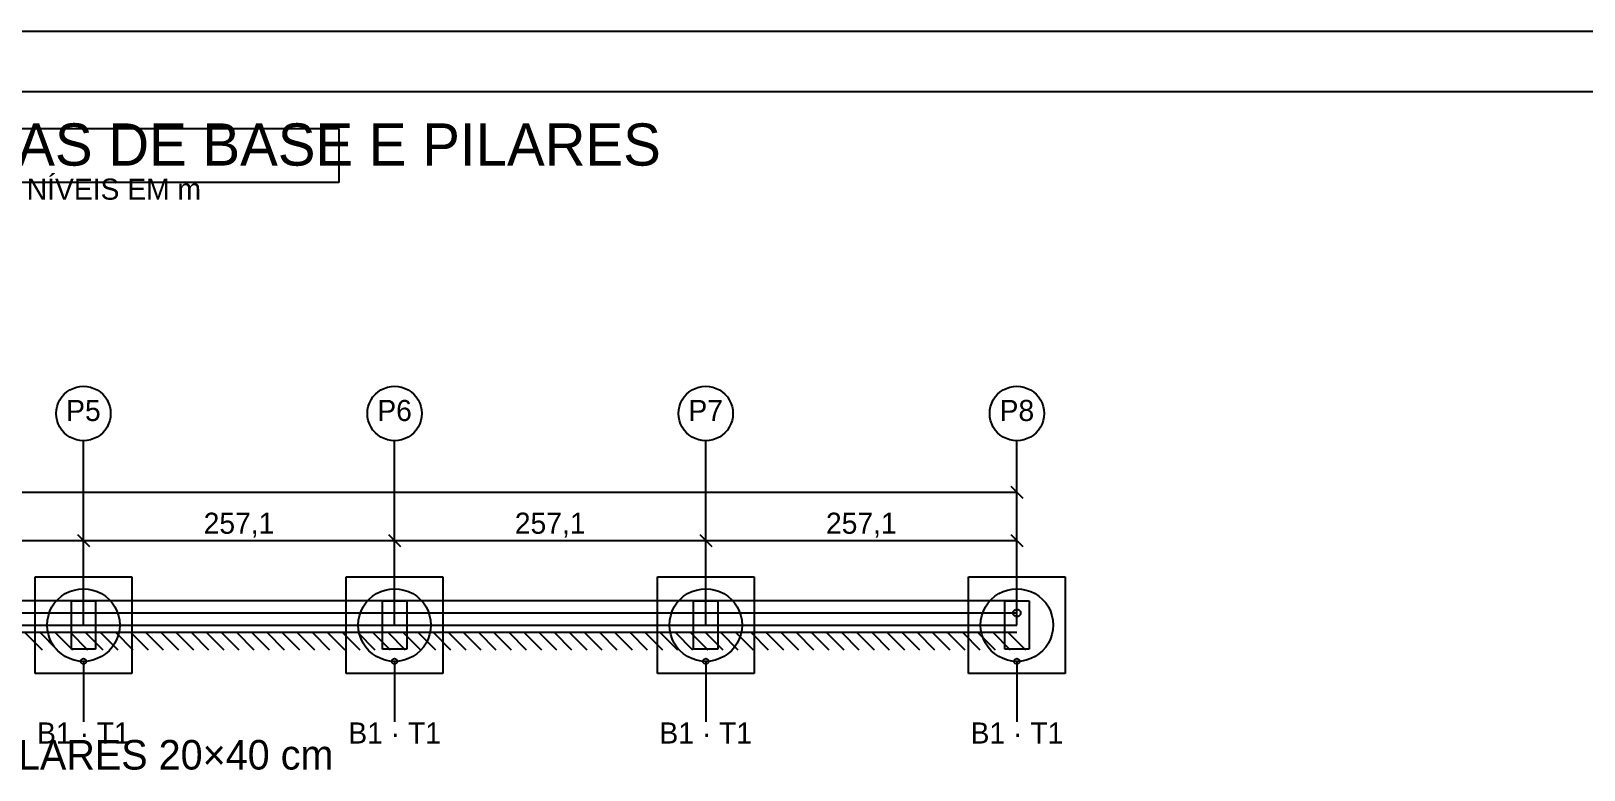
# Model space of a CAD drawing. Header units: millimetres. Extents: x 0 to 3648, y 0 to 594.
# Drawn here: x 233.1 to 489.7, y 471.8 to 594 of the extents above; entities that cross this region are included whole.
import ezdxf
from ezdxf.enums import TextEntityAlignment as Align

# ---------------------------------------------------------------- set-up
doc = ezdxf.new("R2010")
doc.units = ezdxf.units.MM
for name, color, linetype in [('ARMADURAS', 1, 'CONTINUOUS'), ('COTAS', 4, 'CONTINUOUS'), ('DESENHOS', 7, 'CONTINUOUS'), ('EIXOS', 6, 'CONTINUOUS'), ('FORMAS', 7, 'CONTINUOUS'), ('MOLDURA', 7, 'CONTINUOUS'), ('TEXTOS', 2, 'CONTINUOUS')]:
    doc.layers.add(name, color=color, linetype=linetype)

msp = doc.modelspace()

# ---------------------------------------------------------------- linework, layer by layer
at = {"layer": 'ARMADURAS'}
for p, q in [((239.71428, 499.73883), (243.71429, 499.73883)), ((239.71428, 491.73883), (239.71428, 499.73883)), ((243.71429, 499.73883), (243.71429, 491.73883)), ((291.14286, 499.73883), (295.14285, 499.73883)), ((291.14286, 491.73883), (291.14286, 499.73883)), ((295.14285, 499.73883), (295.14285, 491.73883)), ((342.57143, 499.73883), (346.57142, 499.73883)), ((342.57143, 491.73883), (342.57143, 499.73883)), ((346.57142, 499.73883), (346.57142, 491.73883)), ((393.99999, 499.73883), (397.99999, 499.73883)), ((393.99999, 491.73883), (393.99999, 499.73883)), ((397.99999, 499.73883), (397.99999, 491.73883)), ((243.71429, 491.73883), (239.71428, 491.73883)), ((295.14285, 491.73883), (291.14286, 491.73883)), ((346.57142, 491.73883), (342.57143, 491.73883)), ((397.99999, 491.73883), (393.99999, 491.73883))]:
    msp.add_line(p, q, dxfattribs=at)
at = {"layer": 'COTAS'}
for p, q in [((395, 518.73883), (397.00001, 516.73882)), ((36, 517.73883), (396.00001, 517.73883)), ((190.28572, 509.73882), (241.71429, 509.73882)), ((240.7143, 510.73883), (242.7143, 508.73883)), ((240.7143, 510.73883), (242.7143, 508.73883)), ((241.71429, 509.73882), (293.14287, 509.73882)), ((292.14287, 510.73883), (294.14288, 508.73883)), ((292.14287, 510.73883), (294.14288, 508.73883)), ((293.14287, 509.73882), (344.57144, 509.73882)), ((343.57143, 510.73883), (345.57145, 508.73883)), ((343.57143, 510.73883), (345.57145, 508.73883)), ((344.57144, 509.73882), (396.00001, 509.73882)), ((395, 510.73883), (397.00001, 508.73883)), ((241.71429, 489.73882), (241.71429, 479.73882)), ((293.14287, 489.73882), (293.14287, 479.73882)), ((344.57144, 489.73882), (344.57144, 479.73882)), ((396.00001, 489.73882), (396.00001, 479.73882))]:
    msp.add_line(p, q, dxfattribs=at)
at = {"layer": 'DESENHOS'}
for p, q in [((148.05129, 577.89267), (283.94872, 577.89267)), ((283.94872, 577.89267), (283.94872, 568.91831)), ((283.94872, 568.91831), (148.05129, 568.91831))]:
    msp.add_line(p, q, dxfattribs=at)
at = {"layer": 'EIXOS'}
for p, q in [((238.1442, 533.47826), (238.53231, 533.92081)), ((238.53231, 533.92081), (238.97486, 534.30892)), ((238.97486, 534.30892), (239.4643, 534.63594)), ((239.4643, 534.63594), (239.99222, 534.89628)), ((239.99222, 534.89628), (240.54961, 535.08549)), ((240.54961, 535.08549), (241.12693, 535.20033)), ((241.12693, 535.20033), (241.71429, 535.23883)), ((241.71429, 535.23883), (242.30167, 535.20033)), ((242.30167, 535.20033), (242.87898, 535.08549)), ((242.87898, 535.08549), (243.43637, 534.89628)), ((243.43637, 534.89628), (243.9643, 534.63594)), ((243.9643, 534.63594), (244.45372, 534.30892)), ((244.45372, 534.30892), (244.89627, 533.92081)), ((244.89627, 533.92081), (245.28438, 533.47826)), ((289.57275, 533.47826), (289.96087, 533.92081)), ((289.96087, 533.92081), (290.40343, 534.30892)), ((290.40343, 534.30892), (290.89287, 534.63594)), ((290.89287, 534.63594), (291.42077, 534.89628)), ((291.42077, 534.89628), (291.97817, 535.08549)), ((291.97817, 535.08549), (292.5555, 535.20033)), ((292.5555, 535.20033), (293.14287, 535.23883)), ((293.14287, 535.23883), (293.73022, 535.20033)), ((293.73022, 535.20033), (294.30755, 535.08549)), ((294.30755, 535.08549), (294.86494, 534.89628)), ((294.86494, 534.89628), (295.39288, 534.63594)), ((295.39288, 534.63594), (295.88229, 534.30892)), ((295.88229, 534.30892), (296.32484, 533.92081)), ((296.32484, 533.92081), (296.71296, 533.47826)), ((341.00135, 533.47826), (341.38944, 533.92081)), ((341.38944, 533.92081), (341.83199, 534.30892)), ((341.83199, 534.30892), (342.32143, 534.63594)), ((342.32143, 534.63594), (342.84937, 534.89628)), ((342.84937, 534.89628), (343.40676, 535.08549)), ((343.40676, 535.08549), (343.98406, 535.20033)), ((343.98406, 535.20033), (344.57144, 535.23883)), ((344.57144, 535.23883), (345.15882, 535.20033)), ((345.15882, 535.20033), (345.73612, 535.08549)), ((345.73612, 535.08549), (346.29351, 534.89628)), ((346.29351, 534.89628), (346.82145, 534.63594)), ((346.82145, 534.63594), (347.31085, 534.30892)), ((347.31085, 534.30892), (347.75341, 533.92081)), ((347.75341, 533.92081), (348.14153, 533.47826)), ((392.42992, 533.47826), (392.81804, 533.92081)), ((392.81804, 533.92081), (393.26059, 534.30892)), ((393.26059, 534.30892), (393.75, 534.63594)), ((393.75, 534.63594), (394.27794, 534.89628)), ((394.27794, 534.89628), (394.83533, 535.08549)), ((394.83533, 535.08549), (395.41263, 535.20033)), ((395.41263, 535.20033), (396.00001, 535.23883)), ((396.00001, 535.23883), (396.58738, 535.20033)), ((396.58738, 535.20033), (397.16468, 535.08549)), ((397.16468, 535.08549), (397.72207, 534.89628)), ((397.72207, 534.89628), (398.25001, 534.63594)), ((398.25001, 534.63594), (398.73942, 534.30892)), ((398.73942, 534.30892), (399.18197, 533.92081)), ((399.18197, 533.92081), (399.57009, 533.47826)), ((237.21429, 530.73883), (237.25279, 531.32619)), ((237.25279, 531.32619), (237.36763, 531.9035)), ((237.36763, 531.9035), (237.55684, 532.4609)), ((237.55684, 532.4609), (237.81718, 532.98882)), ((237.81718, 532.98882), (238.1442, 533.47826)), ((245.28438, 533.47826), (245.6114, 532.98882)), ((245.6114, 532.98882), (245.87175, 532.4609)), ((245.87175, 532.4609), (246.06096, 531.9035)), ((246.06096, 531.9035), (246.17579, 531.32619)), ((246.17579, 531.32619), (246.21429, 530.73883)), ((288.64286, 530.73883), (288.68136, 531.32619)), ((288.68136, 531.32619), (288.7962, 531.9035)), ((288.7962, 531.9035), (288.98541, 532.4609)), ((288.98541, 532.4609), (289.24573, 532.98882)), ((289.24573, 532.98882), (289.57275, 533.47826)), ((296.71296, 533.47826), (297.03998, 532.98882)), ((297.03998, 532.98882), (297.30034, 532.4609)), ((297.30034, 532.4609), (297.48951, 531.9035)), ((297.48951, 531.9035), (297.60435, 531.32619)), ((297.60435, 531.32619), (297.64285, 530.73883)), ((340.07143, 530.73883), (340.10993, 531.32619)), ((340.10993, 531.32619), (340.22477, 531.9035)), ((340.22477, 531.9035), (340.41397, 532.4609)), ((340.41397, 532.4609), (340.67433, 532.98882)), ((340.67433, 532.98882), (341.00135, 533.47826)), ((348.14153, 533.47826), (348.46855, 532.98882)), ((348.46855, 532.98882), (348.7289, 532.4609)), ((348.7289, 532.4609), (348.91811, 531.9035)), ((348.91811, 531.9035), (349.03292, 531.32619)), ((349.03292, 531.32619), (349.07142, 530.73883)), ((391.49999, 530.73883), (391.53849, 531.32619)), ((391.53849, 531.32619), (391.65333, 531.9035)), ((391.65333, 531.9035), (391.84254, 532.4609)), ((391.84254, 532.4609), (392.1029, 532.98882)), ((392.1029, 532.98882), (392.42992, 533.47826)), ((399.57009, 533.47826), (399.89712, 532.98882)), ((399.89712, 532.98882), (400.15747, 532.4609)), ((400.15747, 532.4609), (400.34668, 531.9035)), ((400.34668, 531.9035), (400.46152, 531.32619)), ((400.46152, 531.32619), (400.50002, 530.73883)), ((237.25279, 530.15145), (237.21429, 530.73883)), ((237.36763, 529.57414), (237.25279, 530.15145)), ((237.55684, 529.01675), (237.36763, 529.57414)), ((237.81718, 528.48882), (237.55684, 529.01675)), ((245.87175, 529.01675), (245.6114, 528.48882)), ((246.06096, 529.57414), (245.87175, 529.01675)), ((246.17579, 530.15145), (246.06096, 529.57414)), ((246.21429, 530.73883), (246.17579, 530.15145)), ((288.68136, 530.15145), (288.64286, 530.73883)), ((288.7962, 529.57414), (288.68136, 530.15145)), ((288.98541, 529.01675), (288.7962, 529.57414)), ((289.24573, 528.48882), (288.98541, 529.01675)), ((297.30034, 529.01675), (297.03998, 528.48882)), ((297.48951, 529.57414), (297.30034, 529.01675)), ((297.60435, 530.15145), (297.48951, 529.57414)), ((297.64285, 530.73883), (297.60435, 530.15145)), ((340.10993, 530.15145), (340.07143, 530.73883)), ((340.22477, 529.57414), (340.10993, 530.15145)), ((340.41397, 529.01675), (340.22477, 529.57414)), ((340.67433, 528.48882), (340.41397, 529.01675)), ((348.7289, 529.01675), (348.46855, 528.48882)), ((348.91811, 529.57414), (348.7289, 529.01675)), ((349.03292, 530.15145), (348.91811, 529.57414)), ((349.07142, 530.73883), (349.03292, 530.15145)), ((391.53849, 530.15145), (391.49999, 530.73883)), ((391.65333, 529.57414), (391.53849, 530.15145)), ((391.84254, 529.01675), (391.65333, 529.57414)), ((392.1029, 528.48882), (391.84254, 529.01675)), ((400.15747, 529.01675), (399.89712, 528.48882)), ((400.34668, 529.57414), (400.15747, 529.01675)), ((400.46152, 530.15145), (400.34668, 529.57414)), ((400.50002, 530.73883), (400.46152, 530.15145)), ((238.1442, 527.9994), (237.81718, 528.48882)), ((238.53231, 527.55685), (238.1442, 527.9994)), ((238.97486, 527.16874), (238.53231, 527.55685)), ((239.4643, 526.84172), (238.97486, 527.16874)), ((239.99222, 526.58136), (239.4643, 526.84172)), ((240.54961, 526.39216), (239.99222, 526.58136)), ((241.12693, 526.27733), (240.54961, 526.39216)), ((241.71429, 526.23883), (241.12693, 526.27733)), ((242.30167, 526.27733), (241.71429, 526.23883)), ((241.71429, 495.73883), (241.71429, 526.23883)), ((242.87898, 526.39216), (242.30167, 526.27733)), ((243.43637, 526.58136), (242.87898, 526.39216)), ((243.9643, 526.84172), (243.43637, 526.58136)), ((244.45372, 527.16874), (243.9643, 526.84172)), ((244.89627, 527.55685), (244.45372, 527.16874)), ((245.28438, 527.9994), (244.89627, 527.55685)), ((245.6114, 528.48882), (245.28438, 527.9994)), ((289.57275, 527.9994), (289.24573, 528.48882)), ((289.96087, 527.55685), (289.57275, 527.9994)), ((290.40343, 527.16874), (289.96087, 527.55685)), ((290.89287, 526.84172), (290.40343, 527.16874)), ((291.42077, 526.58136), (290.89287, 526.84172)), ((291.97817, 526.39216), (291.42077, 526.58136)), ((292.5555, 526.27733), (291.97817, 526.39216)), ((293.14287, 526.23883), (292.5555, 526.27733)), ((293.73022, 526.27733), (293.14287, 526.23883)), ((293.14287, 495.73883), (293.14287, 526.23883)), ((294.30755, 526.39216), (293.73022, 526.27733)), ((294.86494, 526.58136), (294.30755, 526.39216)), ((295.39288, 526.84172), (294.86494, 526.58136)), ((295.88229, 527.16874), (295.39288, 526.84172)), ((296.32484, 527.55685), (295.88229, 527.16874)), ((296.71296, 527.9994), (296.32484, 527.55685)), ((297.03998, 528.48882), (296.71296, 527.9994)), ((341.00135, 527.9994), (340.67433, 528.48882)), ((341.38944, 527.55685), (341.00135, 527.9994)), ((341.83199, 527.16874), (341.38944, 527.55685)), ((342.32143, 526.84172), (341.83199, 527.16874)), ((342.84937, 526.58136), (342.32143, 526.84172)), ((343.40676, 526.39216), (342.84937, 526.58136)), ((343.98406, 526.27733), (343.40676, 526.39216)), ((344.57144, 526.23883), (343.98406, 526.27733)), ((345.15882, 526.27733), (344.57144, 526.23883)), ((344.57144, 495.73883), (344.57144, 526.23883)), ((345.73612, 526.39216), (345.15882, 526.27733)), ((346.29351, 526.58136), (345.73612, 526.39216)), ((346.82145, 526.84172), (346.29351, 526.58136)), ((347.31085, 527.16874), (346.82145, 526.84172)), ((347.75341, 527.55685), (347.31085, 527.16874)), ((348.14153, 527.9994), (347.75341, 527.55685)), ((348.46855, 528.48882), (348.14153, 527.9994)), ((392.42992, 527.9994), (392.1029, 528.48882)), ((392.81804, 527.55685), (392.42992, 527.9994)), ((393.26059, 527.16874), (392.81804, 527.55685)), ((393.75, 526.84172), (393.26059, 527.16874)), ((394.27794, 526.58136), (393.75, 526.84172)), ((394.83533, 526.39216), (394.27794, 526.58136)), ((395.41263, 526.27733), (394.83533, 526.39216)), ((396.00001, 526.23883), (395.41263, 526.27733)), ((396.58738, 526.27733), (396.00001, 526.23883)), ((396.00001, 495.73883), (396.00001, 526.23883)), ((397.16468, 526.39216), (396.58738, 526.27733)), ((397.72207, 526.58136), (397.16468, 526.39216)), ((398.25001, 526.84172), (397.72207, 526.58136)), ((398.73942, 527.16874), (398.25001, 526.84172)), ((399.18197, 527.55685), (398.73942, 527.16874)), ((399.57009, 527.9994), (399.18197, 527.55685)), ((399.89712, 528.48882), (399.57009, 527.9994)), ((233.71429, 503.73883), (249.71428, 503.73883)), ((233.71429, 487.73883), (233.71429, 503.73883)), ((249.71428, 503.73883), (249.71428, 487.73883)), ((285.14285, 503.73883), (301.14286, 503.73883)), ((285.14285, 487.73883), (285.14285, 503.73883)), ((301.14286, 503.73883), (301.14286, 487.73883)), ((336.57142, 503.73883), (352.57143, 503.73883)), ((336.57142, 487.73883), (336.57142, 503.73883)), ((352.57143, 503.73883), (352.57143, 487.73883)), ((387.99999, 503.73883), (403.99999, 503.73883)), ((387.99999, 487.73883), (387.99999, 503.73883)), ((403.99999, 503.73883), (403.99999, 487.73883)), ((237.47166, 499.98146), (238.06173, 500.49895)), ((238.06173, 500.49895), (238.71429, 500.93497)), ((238.71429, 500.93497), (239.41819, 501.2821)), ((239.41819, 501.2821), (240.16138, 501.53438)), ((240.16138, 501.53438), (240.93113, 501.68749)), ((240.93113, 501.68749), (241.71429, 501.73882)), ((241.71429, 501.73882), (242.49745, 501.68749)), ((242.49745, 501.68749), (243.26721, 501.53438)), ((243.26721, 501.53438), (244.01039, 501.2821)), ((244.01039, 501.2821), (244.71429, 500.93497)), ((244.71429, 500.93497), (245.36687, 500.49895)), ((245.36687, 500.49895), (245.95694, 499.98146)), ((288.90021, 499.98146), (289.49028, 500.49895)), ((289.49028, 500.49895), (290.14285, 500.93497)), ((290.14285, 500.93497), (290.84676, 501.2821)), ((290.84676, 501.2821), (291.58995, 501.53438)), ((291.58995, 501.53438), (292.35971, 501.68749)), ((292.35971, 501.68749), (293.14287, 501.73882)), ((293.14287, 501.73882), (293.92603, 501.68749)), ((293.92603, 501.68749), (294.69576, 501.53438)), ((294.69576, 501.53438), (295.43895, 501.2821)), ((295.43895, 501.2821), (296.14286, 500.93497)), ((296.14286, 500.93497), (296.79544, 500.49895)), ((296.79544, 500.49895), (297.3855, 499.98146)), ((340.32881, 499.98146), (340.91888, 500.49895)), ((340.91888, 500.49895), (341.57142, 500.93497)), ((341.57142, 500.93497), (342.27533, 501.2821)), ((342.27533, 501.2821), (343.01852, 501.53438)), ((343.01852, 501.53438), (343.78828, 501.68749)), ((343.78828, 501.68749), (344.57144, 501.73882)), ((344.57144, 501.73882), (345.3546, 501.68749)), ((345.3546, 501.68749), (346.12436, 501.53438)), ((346.12436, 501.53438), (346.86755, 501.2821)), ((346.86755, 501.2821), (347.57143, 500.93497)), ((347.57143, 500.93497), (348.224, 500.49895)), ((348.224, 500.49895), (348.81407, 499.98146)), ((391.75737, 499.98146), (392.34744, 500.49895)), ((392.34744, 500.49895), (393.00002, 500.93497)), ((393.00002, 500.93497), (393.70389, 501.2821)), ((393.70389, 501.2821), (394.44708, 501.53438)), ((394.44708, 501.53438), (395.21685, 501.68749)), ((395.21685, 501.68749), (396.00001, 501.73882)), ((396.00001, 501.73882), (396.78317, 501.68749)), ((396.78317, 501.68749), (397.55293, 501.53438)), ((397.55293, 501.53438), (398.29612, 501.2821)), ((398.29612, 501.2821), (398.99999, 500.93497)), ((398.99999, 500.93497), (399.65257, 500.49895)), ((399.65257, 500.49895), (400.24264, 499.98146)), ((396.00001, 499.73882), (36, 499.73882)), ((235.91874, 497.29174), (236.17101, 498.03492)), ((236.17101, 498.03492), (236.51813, 498.73883)), ((236.51813, 498.73883), (236.95417, 499.39139)), ((236.95417, 499.39139), (237.47166, 499.98146)), ((245.95694, 499.98146), (246.47441, 499.39139)), ((246.47441, 499.39139), (246.91045, 498.73883)), ((246.91045, 498.73883), (247.25757, 498.03492)), ((247.25757, 498.03492), (247.50984, 497.29174)), ((287.34729, 497.29174), (287.59957, 498.03492)), ((287.59957, 498.03492), (287.94671, 498.73883)), ((287.94671, 498.73883), (288.38272, 499.39139)), ((288.38272, 499.39139), (288.90021, 499.98146)), ((297.3855, 499.98146), (297.90299, 499.39139)), ((297.90299, 499.39139), (298.33903, 498.73883)), ((298.33903, 498.73883), (298.68615, 498.03492)), ((298.68615, 498.03492), (298.93843, 497.29174)), ((338.77589, 497.29174), (339.02816, 498.03492)), ((339.02816, 498.03492), (339.37528, 498.73883)), ((339.37528, 498.73883), (339.81132, 499.39139)), ((339.81132, 499.39139), (340.32881, 499.98146)), ((348.81407, 499.98146), (349.33156, 499.39139)), ((349.33156, 499.39139), (349.7676, 498.73883)), ((349.7676, 498.73883), (350.11471, 498.03492)), ((350.11471, 498.03492), (350.36699, 497.29174)), ((390.20445, 497.29174), (390.45673, 498.03492)), ((390.45673, 498.03492), (390.80385, 498.73883)), ((390.80385, 498.73883), (391.23989, 499.39139)), ((391.23989, 499.39139), (391.75737, 499.98146)), ((396.00001, 495.73883), (396.00001, 499.73882)), ((400.24264, 499.98146), (400.76012, 499.39139)), ((400.76012, 499.39139), (401.19616, 498.73883)), ((401.19616, 498.73883), (401.54328, 498.03492)), ((401.54328, 498.03492), (401.79556, 497.29174)), ((36, 497.73883), (396.00001, 497.73883)), ((36, 495.73883), (396.00001, 495.73883)), ((235.7143, 495.73883), (235.76562, 496.52199)), ((235.76562, 494.95567), (235.7143, 495.73883)), ((235.76562, 496.52199), (235.91874, 497.29174)), ((247.50984, 497.29174), (247.66296, 496.52199)), ((247.66296, 496.52199), (247.7143, 495.73883)), ((247.7143, 495.73883), (247.66296, 494.95567)), ((287.14287, 495.73883), (287.1942, 496.52199)), ((287.1942, 494.95567), (287.14287, 495.73883)), ((287.1942, 496.52199), (287.34729, 497.29174)), ((298.93843, 497.29174), (299.09155, 496.52199)), ((299.09155, 496.52199), (299.14288, 495.73883)), ((299.14288, 495.73883), (299.09155, 494.95567)), ((338.57143, 495.73883), (338.62277, 496.52199)), ((338.62277, 494.95567), (338.57143, 495.73883)), ((338.62277, 496.52199), (338.77589, 497.29174)), ((350.36699, 497.29174), (350.52011, 496.52199)), ((350.52011, 496.52199), (350.57145, 495.73883)), ((350.57145, 495.73883), (350.52011, 494.95567)), ((390, 495.73883), (390.05133, 496.52199)), ((390.05133, 494.95567), (390, 495.73883)), ((390.05133, 496.52199), (390.20445, 497.29174)), ((401.79556, 497.29174), (401.94868, 496.52199)), ((401.94868, 496.52199), (402.00001, 495.73883)), ((402.00001, 495.73883), (401.94868, 494.95567)), ((235.91874, 494.18591), (235.76562, 494.95567)), ((236.17101, 493.44272), (235.91874, 494.18591)), ((236.51813, 492.73883), (236.17101, 493.44272)), ((247.25757, 493.44272), (246.91045, 492.73883)), ((247.50984, 494.18591), (247.25757, 493.44272)), ((247.66296, 494.95567), (247.50984, 494.18591)), ((287.34729, 494.18591), (287.1942, 494.95567)), ((287.59957, 493.44272), (287.34729, 494.18591)), ((287.94671, 492.73883), (287.59957, 493.44272)), ((298.68615, 493.44272), (298.33903, 492.73883)), ((298.93843, 494.18591), (298.68615, 493.44272)), ((299.09155, 494.95567), (298.93843, 494.18591)), ((338.77589, 494.18591), (338.62277, 494.95567)), ((339.02816, 493.44272), (338.77589, 494.18591)), ((339.37528, 492.73883), (339.02816, 493.44272)), ((350.11471, 493.44272), (349.7676, 492.73883)), ((350.36699, 494.18591), (350.11471, 493.44272)), ((350.52011, 494.95567), (350.36699, 494.18591)), ((390.20445, 494.18591), (390.05133, 494.95567)), ((390.45673, 493.44272), (390.20445, 494.18591)), ((390.80385, 492.73883), (390.45673, 493.44272)), ((401.54328, 493.44272), (401.19616, 492.73883)), ((401.79556, 494.18591), (401.54328, 493.44272)), ((401.94868, 494.95567), (401.79556, 494.18591)), ((236.95417, 492.08625), (236.51813, 492.73883)), ((237.47166, 491.49618), (236.95417, 492.08625)), ((238.06173, 490.97871), (237.47166, 491.49618)), ((238.71429, 490.54267), (238.06173, 490.97871)), ((239.41819, 490.19555), (238.71429, 490.54267)), ((244.71429, 490.54267), (244.01039, 490.19555)), ((245.36687, 490.97871), (244.71429, 490.54267)), ((245.95694, 491.49618), (245.36687, 490.97871)), ((246.47441, 492.08625), (245.95694, 491.49618)), ((246.91045, 492.73883), (246.47441, 492.08625)), ((288.38272, 492.08625), (287.94671, 492.73883)), ((288.90021, 491.49618), (288.38272, 492.08625)), ((289.49028, 490.97871), (288.90021, 491.49618)), ((290.14285, 490.54267), (289.49028, 490.97871)), ((290.84676, 490.19555), (290.14285, 490.54267)), ((296.14286, 490.54267), (295.43895, 490.19555)), ((296.79544, 490.97871), (296.14286, 490.54267)), ((297.3855, 491.49618), (296.79544, 490.97871)), ((297.90299, 492.08625), (297.3855, 491.49618)), ((298.33903, 492.73883), (297.90299, 492.08625)), ((339.81132, 492.08625), (339.37528, 492.73883)), ((340.32881, 491.49618), (339.81132, 492.08625)), ((340.91888, 490.97871), (340.32881, 491.49618)), ((341.57142, 490.54267), (340.91888, 490.97871)), ((342.27533, 490.19555), (341.57142, 490.54267)), ((347.57143, 490.54267), (346.86755, 490.19555)), ((348.224, 490.97871), (347.57143, 490.54267)), ((348.81407, 491.49618), (348.224, 490.97871)), ((349.33156, 492.08625), (348.81407, 491.49618)), ((349.7676, 492.73883), (349.33156, 492.08625)), ((391.23989, 492.08625), (390.80385, 492.73883)), ((391.75737, 491.49618), (391.23989, 492.08625)), ((392.34744, 490.97871), (391.75737, 491.49618)), ((393.00002, 490.54267), (392.34744, 490.97871)), ((393.70389, 490.19555), (393.00002, 490.54267)), ((398.99999, 490.54267), (398.29612, 490.19555)), ((399.65257, 490.97871), (398.99999, 490.54267)), ((400.24264, 491.49618), (399.65257, 490.97871)), ((400.76012, 492.08625), (400.24264, 491.49618)), ((401.19616, 492.73883), (400.76012, 492.08625)), ((249.71428, 487.73883), (233.71429, 487.73883)), ((240.16138, 489.94327), (239.41819, 490.19555)), ((240.93113, 489.79015), (240.16138, 489.94327)), ((241.71429, 489.73882), (240.93113, 489.79015)), ((242.49745, 489.79015), (241.71429, 489.73882)), ((243.26721, 489.94327), (242.49745, 489.79015)), ((244.01039, 490.19555), (243.26721, 489.94327)), ((301.14286, 487.73883), (285.14285, 487.73883)), ((291.58995, 489.94327), (290.84676, 490.19555)), ((292.35971, 489.79015), (291.58995, 489.94327)), ((293.14287, 489.73882), (292.35971, 489.79015)), ((293.92603, 489.79015), (293.14287, 489.73882)), ((294.69576, 489.94327), (293.92603, 489.79015)), ((295.43895, 490.19555), (294.69576, 489.94327)), ((352.57143, 487.73883), (336.57142, 487.73883)), ((343.01852, 489.94327), (342.27533, 490.19555)), ((343.78828, 489.79015), (343.01852, 489.94327)), ((344.57144, 489.73882), (343.78828, 489.79015)), ((345.3546, 489.79015), (344.57144, 489.73882)), ((346.12436, 489.94327), (345.3546, 489.79015)), ((346.86755, 490.19555), (346.12436, 489.94327)), ((403.99999, 487.73883), (387.99999, 487.73883)), ((394.44708, 489.94327), (393.70389, 490.19555)), ((395.21685, 489.79015), (394.44708, 489.94327)), ((396.00001, 489.73882), (395.21685, 489.79015)), ((396.78317, 489.79015), (396.00001, 489.73882)), ((397.55293, 489.94327), (396.78317, 489.79015)), ((398.29612, 490.19555), (397.55293, 489.94327))]:
    msp.add_line(p, q, dxfattribs=at)
at = {"layer": 'FORMAS'}
for p, q in [((36, 494.53883), (396.00001, 494.53883)), ((232.00001, 494.53883), (234.90001, 491.63883)), ((234.50001, 494.53883), (237.40001, 491.63883)), ((237.00001, 494.53883), (239.90001, 491.63883)), ((239.50001, 494.53883), (242.40001, 491.63883)), ((242.00001, 494.53883), (244.90001, 491.63883)), ((244.50001, 494.53883), (247.40001, 491.63883)), ((247.00001, 494.53883), (249.90001, 491.63883)), ((249.50001, 494.53883), (252.40001, 491.63883)), ((252.00001, 494.53883), (254.90001, 491.63883)), ((254.50001, 494.53883), (257.40001, 491.63883)), ((257.00001, 494.53883), (259.90001, 491.63883)), ((259.50001, 494.53883), (262.40001, 491.63883)), ((262.00001, 494.53883), (264.9, 491.63883)), ((264.50001, 494.53883), (267.4, 491.63883)), ((267.00001, 494.53883), (269.9, 491.63883)), ((269.50001, 494.53883), (272.4, 491.63883)), ((272.00001, 494.53883), (274.9, 491.63883)), ((274.50001, 494.53883), (277.4, 491.63883)), ((277.00001, 494.53883), (279.9, 491.63883)), ((279.50001, 494.53883), (282.4, 491.63883)), ((282.00001, 494.53883), (284.9, 491.63883)), ((284.50001, 494.53883), (287.4, 491.63883)), ((287.00001, 494.53883), (289.9, 491.63883)), ((289.50001, 494.53883), (292.4, 491.63883)), ((292.00001, 494.53883), (294.9, 491.63883)), ((294.50001, 494.53883), (297.4, 491.63883)), ((297.00001, 494.53883), (299.9, 491.63883)), ((299.50001, 494.53883), (302.4, 491.63883)), ((302.00001, 494.53883), (304.9, 491.63883)), ((304.50001, 494.53883), (307.4, 491.63883)), ((307.00001, 494.53883), (309.9, 491.63883)), ((309.50001, 494.53883), (312.4, 491.63883)), ((312.00001, 494.53883), (314.9, 491.63883)), ((314.50001, 494.53883), (317.4, 491.63883)), ((317.00001, 494.53883), (319.9, 491.63883)), ((319.50001, 494.53883), (322.4, 491.63883)), ((322.00001, 494.53883), (324.9, 491.63883)), ((324.50001, 494.53883), (327.4, 491.63883)), ((327.00001, 494.53883), (329.9, 491.63883)), ((329.50001, 494.53883), (332.4, 491.63883)), ((332.00001, 494.53883), (334.9, 491.63883)), ((334.50001, 494.53883), (337.4, 491.63883)), ((337.00001, 494.53883), (339.9, 491.63883)), ((339.50001, 494.53883), (342.4, 491.63883)), ((342.00001, 494.53883), (344.9, 491.63883)), ((344.50001, 494.53883), (347.4, 491.63883)), ((347.00001, 494.53883), (349.9, 491.63883)), ((349.50001, 494.53883), (352.4, 491.63883)), ((352.00001, 494.53883), (354.9, 491.63883)), ((354.50001, 494.53883), (357.4, 491.63883)), ((357.00001, 494.53883), (359.9, 491.63883)), ((359.50001, 494.53883), (362.4, 491.63883)), ((362.00001, 494.53883), (364.9, 491.63883)), ((364.50001, 494.53883), (367.4, 491.63883)), ((367.00001, 494.53883), (369.9, 491.63883)), ((369.50001, 494.53883), (372.4, 491.63883)), ((372.00001, 494.53883), (374.9, 491.63883)), ((374.50001, 494.53883), (377.4, 491.63883)), ((377.00001, 494.53883), (379.9, 491.63883)), ((379.50001, 494.53883), (382.4, 491.63883)), ((382.00001, 494.53883), (384.9, 491.63883)), ((384.50001, 494.53883), (387.4, 491.63883)), ((387.00001, 494.53883), (389.9, 491.63883)), ((389.50001, 494.53883), (392.4, 491.63883)), ((392.00001, 494.53883), (394.9, 491.63883)), ((394.50001, 494.53883), (397.4, 491.63883)), ((241.26429, 489.73882), (241.26814, 489.79756)), ((241.26814, 489.68009), (241.26429, 489.73882)), ((241.26814, 489.79756), (241.27963, 489.85529)), ((241.27963, 489.62236), (241.26814, 489.68009)), ((241.27963, 489.85529), (241.29855, 489.91104)), ((241.29855, 489.56663), (241.27963, 489.62236)), ((241.29855, 489.91104), (241.32459, 489.96382)), ((241.32459, 489.51382), (241.29855, 489.56663)), ((241.32459, 489.96382), (241.35728, 490.01276)), ((241.35728, 489.46488), (241.32459, 489.51382)), ((241.35728, 490.01276), (241.39609, 490.05702)), ((241.39609, 489.42063), (241.35728, 489.46488)), ((241.39609, 490.05702), (241.44035, 490.09583)), ((241.44035, 489.38181), (241.39609, 489.42063)), ((241.44035, 490.09583), (241.48929, 490.12854)), ((241.48929, 489.34912), (241.44035, 489.38181)), ((241.48929, 490.12854), (241.54208, 490.15457)), ((241.54208, 489.32308), (241.48929, 489.34912)), ((241.54208, 490.15457), (241.59782, 490.17349)), ((241.59782, 489.30416), (241.54208, 489.32308)), ((241.59782, 490.17349), (241.65556, 490.18497)), ((241.65556, 489.29267), (241.59782, 489.30416)), ((241.65556, 490.18497), (241.71429, 490.18882)), ((241.71429, 489.28882), (241.65556, 489.29267)), ((241.71429, 490.18882), (241.77302, 490.18497)), ((241.77302, 489.29267), (241.71429, 489.28882)), ((241.77302, 490.18497), (241.83076, 490.17349)), ((241.83076, 489.30416), (241.77302, 489.29267)), ((241.83076, 490.17349), (241.8865, 490.15457)), ((241.8865, 489.32308), (241.83076, 489.30416)), ((241.8865, 490.15457), (241.93929, 490.12854)), ((241.93929, 489.34912), (241.8865, 489.32308)), ((241.93929, 490.12854), (241.98823, 490.09583)), ((241.98823, 489.38181), (241.93929, 489.34912)), ((241.98823, 490.09583), (242.03249, 490.05702)), ((242.03249, 489.42063), (241.98823, 489.38181)), ((242.03249, 490.05702), (242.0713, 490.01276)), ((242.0713, 489.46488), (242.03249, 489.42063)), ((242.0713, 490.01276), (242.10401, 489.96382)), ((242.10401, 489.51382), (242.0713, 489.46488)), ((242.10401, 489.96382), (242.13003, 489.91104)), ((242.13003, 489.56663), (242.10401, 489.51382)), ((242.13003, 489.91104), (242.14895, 489.85529)), ((242.14895, 489.62236), (242.13003, 489.56663)), ((242.14895, 489.85529), (242.16044, 489.79756)), ((242.16044, 489.68009), (242.14895, 489.62236)), ((242.16044, 489.79756), (242.16429, 489.73882)), ((242.16429, 489.73882), (242.16044, 489.68009)), ((292.69287, 489.73882), (292.69672, 489.79756)), ((292.69672, 489.68009), (292.69287, 489.73882)), ((292.69672, 489.79756), (292.70821, 489.85529)), ((292.70821, 489.62236), (292.69672, 489.68009)), ((292.70821, 489.85529), (292.72711, 489.91104)), ((292.72711, 489.56663), (292.70821, 489.62236)), ((292.72711, 489.91104), (292.75316, 489.96382)), ((292.75316, 489.51382), (292.72711, 489.56663)), ((292.75316, 489.96382), (292.78586, 490.01276)), ((292.78586, 489.46488), (292.75316, 489.51382)), ((292.78586, 490.01276), (292.82468, 490.05702)), ((292.82468, 489.42063), (292.78586, 489.46488)), ((292.82468, 490.05702), (292.86893, 490.09583)), ((292.86893, 489.38181), (292.82468, 489.42063)), ((292.86893, 490.09583), (292.91786, 490.12854)), ((292.91786, 489.34912), (292.86893, 489.38181)), ((292.91786, 490.12854), (292.97066, 490.15457)), ((292.97066, 489.32308), (292.91786, 489.34912)), ((292.97066, 490.15457), (293.0264, 490.17349)), ((293.0264, 489.30416), (292.97066, 489.32308)), ((293.0264, 490.17349), (293.08412, 490.18497)), ((293.08412, 489.29267), (293.0264, 489.30416)), ((293.08412, 490.18497), (293.14287, 490.18882)), ((293.14287, 489.28882), (293.08412, 489.29267)), ((293.14287, 490.18882), (293.20159, 490.18497)), ((293.20159, 489.29267), (293.14287, 489.28882)), ((293.20159, 490.18497), (293.25934, 490.17349)), ((293.25934, 489.30416), (293.20159, 489.29267)), ((293.25934, 490.17349), (293.31509, 490.15457)), ((293.31509, 489.32308), (293.25934, 489.30416)), ((293.31509, 490.15457), (293.36786, 490.12854)), ((293.36786, 489.34912), (293.31509, 489.32308)), ((293.36786, 490.12854), (293.41681, 490.09583)), ((293.41681, 489.38181), (293.36786, 489.34912)), ((293.41681, 490.09583), (293.46107, 490.05702)), ((293.46107, 489.42063), (293.41681, 489.38181)), ((293.46107, 490.05702), (293.49988, 490.01276)), ((293.49988, 489.46488), (293.46107, 489.42063)), ((293.49988, 490.01276), (293.53259, 489.96382)), ((293.53259, 489.51382), (293.49988, 489.46488)), ((293.53259, 489.96382), (293.5586, 489.91104)), ((293.5586, 489.56663), (293.53259, 489.51382)), ((293.5586, 489.91104), (293.57754, 489.85529)), ((293.57754, 489.62236), (293.5586, 489.56663)), ((293.57754, 489.85529), (293.58902, 489.79756)), ((293.58902, 489.68009), (293.57754, 489.62236)), ((293.58902, 489.79756), (293.59287, 489.73882)), ((293.59287, 489.73882), (293.58902, 489.68009)), ((344.12144, 489.73882), (344.12529, 489.79756)), ((344.12529, 489.68009), (344.12144, 489.73882)), ((344.12529, 489.79756), (344.13678, 489.85529)), ((344.13678, 489.62236), (344.12529, 489.68009)), ((344.13678, 489.85529), (344.15568, 489.91104)), ((344.15568, 489.56663), (344.13678, 489.62236)), ((344.15568, 489.91104), (344.18172, 489.96382)), ((344.18172, 489.51382), (344.15568, 489.56663)), ((344.18172, 489.96382), (344.21443, 490.01276)), ((344.21443, 489.46488), (344.18172, 489.51382)), ((344.21443, 490.01276), (344.25324, 490.05702)), ((344.25324, 489.42063), (344.21443, 489.46488)), ((344.25324, 490.05702), (344.2975, 490.09583)), ((344.2975, 489.38181), (344.25324, 489.42063)), ((344.2975, 490.09583), (344.34642, 490.12854)), ((344.34642, 489.34912), (344.2975, 489.38181)), ((344.34642, 490.12854), (344.39923, 490.15457)), ((344.39923, 489.32308), (344.34642, 489.34912)), ((344.39923, 490.15457), (344.45497, 490.17349)), ((344.45497, 489.30416), (344.39923, 489.32308)), ((344.45497, 490.17349), (344.51269, 490.18497)), ((344.51269, 489.29267), (344.45497, 489.30416)), ((344.51269, 490.18497), (344.57144, 490.18882)), ((344.57144, 489.28882), (344.51269, 489.29267)), ((344.57144, 490.18882), (344.63016, 490.18497)), ((344.63016, 489.29267), (344.57144, 489.28882)), ((344.63016, 490.18497), (344.68791, 490.17349)), ((344.68791, 489.30416), (344.63016, 489.29267)), ((344.68791, 490.17349), (344.74365, 490.15457)), ((344.74365, 489.32308), (344.68791, 489.30416)), ((344.74365, 490.15457), (344.79642, 490.12854)), ((344.79642, 489.34912), (344.74365, 489.32308)), ((344.79642, 490.12854), (344.84538, 490.09583)), ((344.84538, 489.38181), (344.79642, 489.34912)), ((344.84538, 490.09583), (344.88964, 490.05702)), ((344.88964, 489.42063), (344.84538, 489.38181)), ((344.88964, 490.05702), (344.92845, 490.01276)), ((344.92845, 489.46488), (344.88964, 489.42063)), ((344.92845, 490.01276), (344.96116, 489.96382)), ((344.96116, 489.51382), (344.92845, 489.46488)), ((344.96116, 489.96382), (344.98717, 489.91104)), ((344.98717, 489.56663), (344.96116, 489.51382)), ((344.98717, 489.91104), (345.0061, 489.85529)), ((345.0061, 489.62236), (344.98717, 489.56663)), ((345.0061, 489.85529), (345.01759, 489.79756)), ((345.01759, 489.68009), (345.0061, 489.62236)), ((345.01759, 489.79756), (345.02144, 489.73882)), ((345.02144, 489.73882), (345.01759, 489.68009)), ((395.55001, 489.73882), (395.55385, 489.79756)), ((395.55385, 489.68009), (395.55001, 489.73882)), ((395.55385, 489.79756), (395.56534, 489.85529)), ((395.56534, 489.62236), (395.55385, 489.68009)), ((395.56534, 489.85529), (395.58425, 489.91104)), ((395.58425, 489.56663), (395.56534, 489.62236)), ((395.58425, 489.91104), (395.61029, 489.96382)), ((395.61029, 489.51382), (395.58425, 489.56663)), ((395.61029, 489.96382), (395.643, 490.01276)), ((395.643, 489.46488), (395.61029, 489.51382)), ((395.643, 490.01276), (395.68181, 490.05702)), ((395.68181, 489.42063), (395.643, 489.46488)), ((395.68181, 490.05702), (395.72607, 490.09583)), ((395.72607, 489.38181), (395.68181, 489.42063)), ((395.72607, 490.09583), (395.77502, 490.12854)), ((395.77502, 489.34912), (395.72607, 489.38181)), ((395.77502, 490.12854), (395.82779, 490.15457)), ((395.82779, 489.32308), (395.77502, 489.34912)), ((395.82779, 490.15457), (395.88354, 490.17349)), ((395.88354, 489.30416), (395.82779, 489.32308)), ((395.88354, 490.17349), (395.94126, 490.18497)), ((395.94126, 489.29267), (395.88354, 489.30416)), ((395.94126, 490.18497), (396.00001, 490.18882)), ((396.00001, 489.28882), (395.94126, 489.29267)), ((396.00001, 490.18882), (396.05876, 490.18497)), ((396.05876, 489.29267), (396.00001, 489.28882)), ((396.05876, 490.18497), (396.11647, 490.17349)), ((396.11647, 489.30416), (396.05876, 489.29267)), ((396.11647, 490.17349), (396.17222, 490.15457)), ((396.17222, 489.32308), (396.11647, 489.30416)), ((396.17222, 490.15457), (396.22499, 490.12854)), ((396.22499, 489.34912), (396.17222, 489.32308)), ((396.22499, 490.12854), (396.27394, 490.09583)), ((396.27394, 489.38181), (396.22499, 489.34912)), ((396.27394, 490.09583), (396.3182, 490.05702)), ((396.3182, 489.42063), (396.27394, 489.38181)), ((396.3182, 490.05702), (396.35701, 490.01276)), ((396.35701, 489.46488), (396.3182, 489.42063)), ((396.35701, 490.01276), (396.38972, 489.96382)), ((396.38972, 489.51382), (396.35701, 489.46488)), ((396.38972, 489.96382), (396.41577, 489.91104)), ((396.41577, 489.56663), (396.38972, 489.51382)), ((396.41577, 489.91104), (396.43467, 489.85529)), ((396.43467, 489.62236), (396.41577, 489.56663)), ((396.43467, 489.85529), (396.44616, 489.79756)), ((396.44616, 489.68009), (396.43467, 489.62236)), ((396.44616, 489.79756), (396.45001, 489.73882)), ((396.45001, 489.73882), (396.44616, 489.68009))]:
    msp.add_line(p, q, dxfattribs=at)
at = {"layer": 'MOLDURA'}
for p, q in [((0, 594), (840.99997, 594)), ((20, 584), (830.99997, 584))]:
    msp.add_line(p, q, dxfattribs=at)
at = {"layer": 'TEXTOS'}
for p, q in [((395.40559, 497.8981), (395.43147, 497.97433)), ((395.43147, 497.97433), (395.46706, 498.04652)), ((395.46706, 498.04652), (395.51179, 498.11344)), ((395.51179, 498.11344), (395.56487, 498.17398)), ((395.56487, 498.17398), (395.62538, 498.22704)), ((395.62538, 498.22704), (395.69233, 498.27177)), ((395.69233, 498.27177), (395.7645, 498.30736)), ((395.7645, 498.30736), (395.84072, 498.33325)), ((395.84072, 498.33325), (395.91969, 498.34894)), ((395.91969, 498.34894), (396.00001, 498.35422)), ((396.00001, 498.35422), (396.08032, 498.34894)), ((396.08032, 498.34894), (396.15929, 498.33325)), ((396.15929, 498.33325), (396.23551, 498.30736)), ((396.23551, 498.30736), (396.30769, 498.27177)), ((396.30769, 498.27177), (396.37464, 498.22704)), ((396.37464, 498.22704), (396.43514, 498.17398)), ((396.43514, 498.17398), (396.48822, 498.11344)), ((396.48822, 498.11344), (396.53295, 498.04652)), ((396.53295, 498.04652), (396.56854, 497.97433)), ((396.56854, 497.97433), (396.59443, 497.8981)), ((395.38462, 497.73883), (395.38987, 497.81914)), ((395.38987, 497.65851), (395.38462, 497.73883)), ((395.38987, 497.81914), (395.40559, 497.8981)), ((395.40559, 497.57956), (395.38987, 497.65851)), ((395.43147, 497.50332), (395.40559, 497.57956)), ((395.46706, 497.43113), (395.43147, 497.50332)), ((395.51179, 497.36421), (395.46706, 497.43113)), ((395.56487, 497.30368), (395.51179, 497.36421)), ((395.62538, 497.25061), (395.56487, 497.30368)), ((395.69233, 497.20588), (395.62538, 497.25061)), ((395.7645, 497.17029), (395.69233, 497.20588)), ((395.84072, 497.14441), (395.7645, 497.17029)), ((395.91969, 497.12871), (395.84072, 497.14441)), ((396.00001, 497.12343), (395.91969, 497.12871)), ((396.08032, 497.12871), (396.00001, 497.12343)), ((396.15929, 497.14441), (396.08032, 497.12871)), ((396.23551, 497.17029), (396.15929, 497.14441)), ((396.30769, 497.20588), (396.23551, 497.17029)), ((396.37464, 497.25061), (396.30769, 497.20588)), ((396.43514, 497.30368), (396.37464, 497.25061)), ((396.48822, 497.36421), (396.43514, 497.30368)), ((396.53295, 497.43113), (396.48822, 497.36421)), ((396.56854, 497.50332), (396.53295, 497.43113)), ((396.59443, 497.57956), (396.56854, 497.50332)), ((396.59443, 497.8981), (396.61014, 497.81914)), ((396.61014, 497.65851), (396.59443, 497.57956)), ((396.61014, 497.81914), (396.6154, 497.73883)), ((396.6154, 497.73883), (396.61014, 497.65851))]:
    msp.add_line(p, q, dxfattribs=at)

# ---------------------------------------------------------------- texts
at = {"layer": 'COTAS'}
for p in [(267.42857, 510.83883), (318.85714, 510.83883), (370.28571, 510.83883)]:
    msp.add_text('257,1', height=3.49162, dxfattribs=at).set_placement(p, align=Align.CENTER)
at = {"layer": 'TEXTOS'}
for s, height, p in [('PLANTA DOS ARRIMOS — VIGAS DE BASE E PILARES', 6.98205, (216.00001, 571.73883)), ('ESC. 1:50 · COTAS EM cm · NÍVEIS EM m', 3.49231, (216.00001, 566.0978)), ('P5', 3.49162, (241.71429, 529.48883)), ('P6', 3.49162, (293.14287, 529.48883)), ('P7', 3.49162, (344.57144, 529.48883)), ('P8', 3.49162, (396.00001, 529.48883)), ('B1 · T1', 3.49162, (241.71429, 476.13883)), ('B1 · T1', 3.49162, (293.14287, 476.13883)), ('B1 · T1', 3.49162, (344.57144, 476.13883)), ('B1 · T1', 3.49162, (396.00001, 476.13883)), ('ARRIMO 1 · VB1 20×40 · PILARES 20×40 cm', 4.88827, (216.00001, 471.83882))]:
    msp.add_text(s, height=height, dxfattribs=at).set_placement(p, align=Align.CENTER)

doc.saveas('drawing.dxf')
